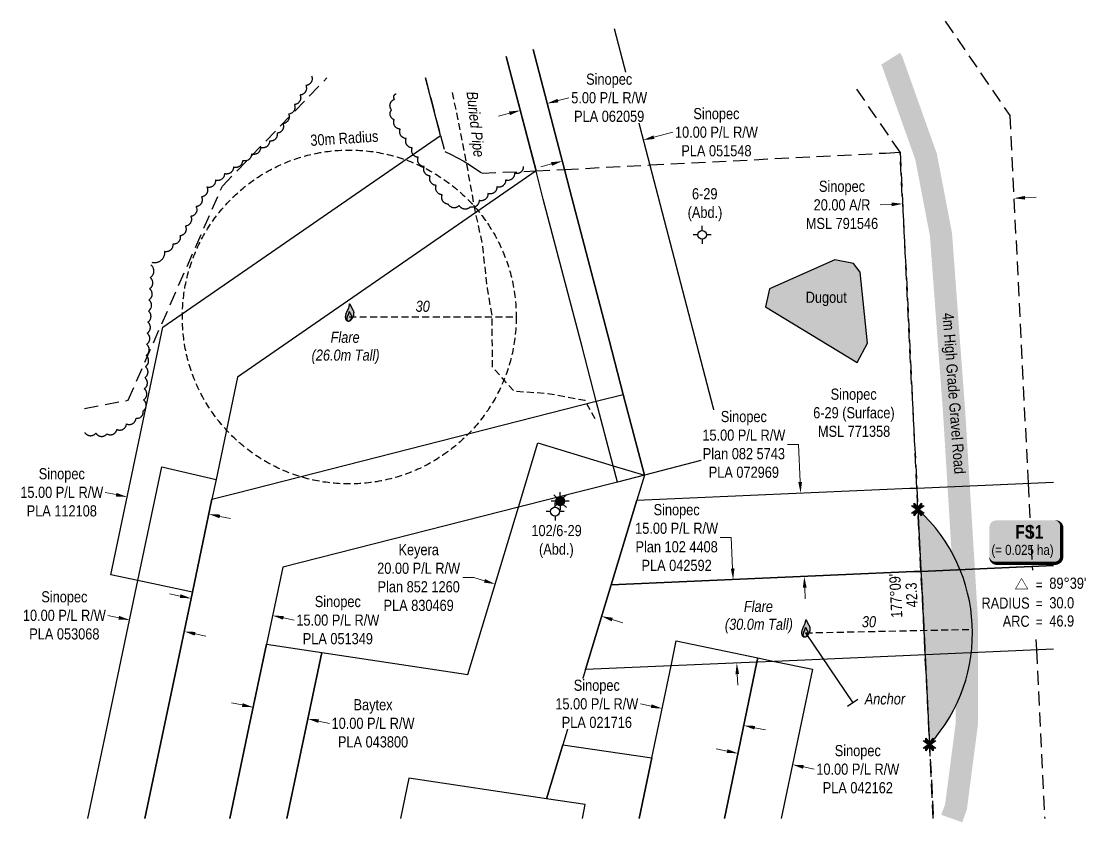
# Model space of a CAD drawing. Extents: x 594582 to 596765, y 5880778 to 5882591.
# Drawn here: x 595809 to 596765, y 5881745 to 5882471 of the extents above; entities that cross this region are included whole.
import ezdxf
from ezdxf.enums import TextEntityAlignment as Align

# ---------------------------------------------------------------- set-up
doc = ezdxf.new("R2010")
doc.units = 0
doc.header["$LTSCALE"] = 5
doc.header["$PDSIZE"] = 5
for name, pattern in [('0', [1, 1, 0]), ('foc-ACCESSROAD', [3.75, 2.5, -1.25]), ('foc-TIELINE', [1.875, 1.25, -0.625]), ('UG_PIPE', [1.875, 1.25, -0.625])]:
    doc.linetypes.add(name, pattern=pattern)
doc.layers.get('Defpoints').update_dxf_attribs({"color": 9})
for name, color, linetype in [('AS-PIPE-UG', 44, 'UG_PIPE'), ('AS-PIPE-UG-T', 44, 'Continuous'), ('AS-ROAD-T', 37, 'Continuous'), ('AS-ROADS', 254, 'Continuous'), ('AS-SYMBOL', 7, 'Continuous'), ('C-AR', 13, 'foc-ACCESSROAD'), ('C-RW', 13, 'Continuous'), ('C-WS', 13, 'foc-ACCESSROAD'), ('C-WS-S', 13, 'Continuous'), ('F-RW', 190, 'Continuous'), ('F-WS-S', 190, 'Continuous'), ('L-BD', 7, 'Continuous'), ('L-MON', 1, 'Continuous'), ('P-BUFFER-PURPLE', 187, 'foc-TIELINE'), ('P-BUFFER-PURPLE-T', 187, 'Continuous'), ('P-TEMP-BLOCKS', 250, 'Continuous'), ('P-WORKAREA', 113, 'Continuous'), ('P-WORKAREA-H', 111, 'Continuous'), ('T-BUSH', 110, '0'), ('T-TIE', 201, 'foc-TIELINE'), ('T-WATER', 160, 'Continuous'), ('T-WATER-H', 133, 'Continuous'), ('T-WATER-T', 170, 'Continuous')]:
    doc.layers.add(name, color=color, linetype=linetype)
for name, color, linetype, lineweight in [('C-AR-T', 13, 'Continuous', 9), ('C-RW-T', 13, 'Continuous', 9), ('F-RW-T', 190, 'Continuous', 9), ('T-TEXT', 48, 'Continuous', 18), ('T-TIE-T', 201, 'Continuous', 18)]:
    doc.layers.add(name, color=color, linetype=linetype, lineweight=lineweight)
doc.styles.add('175L', font='ARIALN.TTF', dxfattribs={"height": 20})
doc.styles.add('80', font='ARIALN.TTF', dxfattribs={"height": 10})
doc.styles.add('80CG', font='ARIALN.TTF', dxfattribs={"height": 10})
doc.styles.add('80L', font='ARIALN.TTF', dxfattribs={"height": 10})
doc.styles.add('BOLD', font='ARIALNB.TTF')
doc.dimstyles.new('Compass 5 000', dxfattribs={"dimscale": 5, "dimtxt": 9, "dimasz": 2, "dimexe": 0.2, "dimexo": 0.0625, "dimgap": 0.5, "dimtad": 0, "dimtih": 1, "dimtoh": 1, "dimzin": 0, "dimdsep": 46, "dimtxsty": '80CG', "dimcen": 0.1, "dimse1": 1, "dimse2": 1, "dimclrd": 256, "dimclrt": 256, "dimaunit": 1, "dimadec": 4, "dimazin": 0, "dimtfac": 0.06, "dimtofl": 0, "dimtmove": 0, "dimatfit": 1, "dimfxl": 0.2, "dimtolj": 1, "dimtzin": 0, "dimlwd": -1, "dimarcsym": 0})

# ---------------------------------------------------------------- blocks, each defined once
blk = doc.blocks.new('FLARE')
h = blk.add_hatch(color=255)
h.dxf.hatch_style = 1
h.paths.add_polyline_path([(0.16, 2.41, 0.114147), (0.13, 2.43), (0.11, 2.44, 0.261551), (0.01, 2.42), (0, 2.41, 0.131268), (-0.03, 2.37), (-0.04, 2.35, 0.041497), (-0.05, 2.33), (-0.05, 2.29, 0.015174), (-0.05, 2.29), (-0.06, 2.24, 0.004376), (-0.06, 2.24), (-0.07, 2.18), (-0.08, 2.11), (-0.09, 2.05), (-0.1, 1.98), (-0.12, 1.91), (-0.14, 1.83), (-0.17, 1.76), (-0.19, 1.68), (-0.22, 1.61), (-0.26, 1.53), (-0.29, 1.46), (-0.32, 1.39), (-0.36, 1.32), (-0.39, 1.25, 0.000505), (-0.39, 1.25), (-0.43, 1.18, 0.002398), (-0.43, 1.18), (-0.46, 1.1, 0.004177), (-0.46, 1.1), (-0.5, 1.03, 0.005735), (-0.5, 1.03), (-0.53, 0.95, 0.006994), (-0.53, 0.95), (-0.56, 0.87, 0.00791), (-0.57, 0.87), (-0.6, 0.78, 0.008323), (-0.6, 0.78), (-0.63, 0.69, 0.008095), (-0.63, 0.68), (-0.66, 0.59, 0.008067), (-0.66, 0.59), (-0.68, 0.49, 0.008387), (-0.68, 0.49), (-0.7, 0.39, 0.009056), (-0.71, 0.38), (-0.72, 0.28, 0.010123), (-0.72, 0.28), (-0.74, 0.18, 0.011689), (-0.74, 0.18), (-0.75, 0.08, 0.013925), (-0.75, 0.08), (-0.75, -0.02, 0.016488), (-0.75, -0.02), (-0.75, -0.11, 0.017255), (-0.75, -0.12), (-0.74, -0.2, 0.01735), (-0.74, -0.2), (-0.73, -0.28, 0.017311), (-0.73, -0.29), (-0.71, -0.36, 0.01715), (-0.71, -0.36), (-0.69, -0.43, 0.016886), (-0.69, -0.44), (-0.66, -0.5, 0.016546), (-0.66, -0.5), (-0.63, -0.56, 0.016164), (-0.63, -0.56), (-0.6, -0.61, 0.016329), (-0.6, -0.62), (-0.57, -0.66, 0.018828), (-0.57, -0.67), (-0.54, -0.71, 0.022087), (-0.53, -0.71), (-0.5, -0.75, 0.025345), (-0.49, -0.76), (-0.46, -0.78, 0.028234), (-0.45, -0.79), (-0.42, -0.82, 0.030298), (-0.41, -0.82), (-0.37, -0.84, 0.031129), (-0.36, -0.85), (-0.32, -0.86, 0.030544), (-0.31, -0.87), (-0.27, -0.88, 0.028465), (-0.26, -0.88), (-0.22, -0.89, 0.025311), (-0.21, -0.89), (-0.16, -0.89, 0.02283), (-0.15, -0.89), (-0.11, -0.89, 0.021226), (-0.1, -0.89), (-0.05, -0.88, 0.020401), (-0.04, -0.88), (0, -0.87, 0.020299), (0.01, -0.87), (0.05, -0.85, 0.020911), (0.06, -0.85), (0.11, -0.83, 0.022277), (0.11, -0.83), (0.15, -0.81, 0.023712), (0.16, -0.8), (0.2, -0.78, 0.022408), (0.21, -0.78), (0.24, -0.75, 0.01993), (0.25, -0.74), (0.28, -0.72, 0.017146), (0.28, -0.71), (0.31, -0.68, 0.014211), (0.32, -0.68), (0.35, -0.64, 0.011221), (0.35, -0.64), (0.37, -0.61, 0.008212), (0.38, -0.61), (0.4, -0.57, 0.005172), (0.4, -0.57), (0.42, -0.54, 0.002523), (0.43, -0.54), (0.45, -0.5, 0.001671), (0.45, -0.5), (0.47, -0.47, 0.001229), (0.47, -0.47), (0.49, -0.44, 0.00075), (0.49, -0.44), (0.51, -0.41, 0.00026), (0.51, -0.41), (0.54, -0.37), (0.56, -0.34), (0.58, -0.3), (0.61, -0.27), (0.63, -0.23, 0.001311), (0.63, -0.23), (0.66, -0.19, 0.003726), (0.66, -0.19), (0.69, -0.15, 0.006065), (0.69, -0.14), (0.72, -0.1, 0.008452), (0.72, -0.1), (0.74, -0.05, 0.010991), (0.75, -0.05), (0.77, 0, 0.013767), (0.77, 0), (0.79, 0.05, 0.016839), (0.8, 0.05), (0.81, 0.1, 0.019104), (0.82, 0.11), (0.83, 0.15, 0.016987), (0.83, 0.16), (0.84, 0.21, 0.013636), (0.84, 0.21), (0.85, 0.26, 0.010244), (0.85, 0.27), (0.86, 0.31, 0.006846), (0.86, 0.32), (0.86, 0.37, 0.003419), (0.86, 0.37), (0.86, 0.41), (0.87, 0.46), (0.87, 0.5), (0.88, 0.54), (0.88, 0.59), (0.89, 0.63, 0.001278), (0.89, 0.63), (0.89, 0.67, 0.004735), (0.89, 0.67), (0.9, 0.71, 0.008354), (0.9, 0.72), (0.9, 0.76, 0.012059), (0.9, 0.76), (0.9, 0.8, 0.015712), (0.9, 0.81), (0.9, 0.85, 0.018457), (0.9, 0.85), (0.9, 0.89, 0.018102), (0.9, 0.9), (0.89, 0.94, 0.016533), (0.89, 0.95), (0.88, 0.99, 0.014576), (0.88, 0.99), (0.87, 1.03, 0.012435), (0.86, 1.04), (0.85, 1.08, 0.010283), (0.85, 1.09), (0.83, 1.13, 0.00824), (0.83, 1.13), (0.81, 1.18, 0.00638), (0.81, 1.18), (0.78, 1.23, 0.004735), (0.78, 1.23), (0.76, 1.29, 0.003388), (0.75, 1.29), (0.73, 1.34, 0.002345), (0.73, 1.34), (0.7, 1.4, 0.001492), (0.7, 1.4), (0.67, 1.46, 0.000746), (0.67, 1.46), (0.63, 1.51), (0.6, 1.57), (0.57, 1.62), (0.55, 1.68), (0.52, 1.73), (0.49, 1.78), (0.47, 1.83), (0.45, 1.87), (0.42, 1.92), (0.4, 1.97), (0.38, 2.02), (0.35, 2.08, 0.000332), (0.35, 2.08), (0.33, 2.13, 0.001849), (0.33, 2.13), (0.3, 2.19, 0.0038), (0.3, 2.19), (0.27, 2.24, 0.006473), (0.27, 2.24), (0.25, 2.29, 0.010865), (0.24, 2.3), (0.22, 2.34, 0.019524), (0.22, 2.34), (0.19, 2.38, 0.041077), (0.18, 2.39)])
at = {"color": 48, "flags": 128}
for points in [[(0.11, -0.72), (0.07, -0.74), (0.03, -0.76), (-0.02, -0.77), (-0.07, -0.78), (-0.11, -0.79), (-0.16, -0.79), (-0.2, -0.79), (-0.25, -0.78), (-0.29, -0.77), (-0.32, -0.76), (-0.36, -0.74), (-0.4, -0.71), (-0.43, -0.68), (-0.46, -0.65), (-0.49, -0.61), (-0.52, -0.56), (-0.54, -0.51), (-0.57, -0.46), (-0.59, -0.4), (-0.61, -0.33), (-0.63, -0.26), (-0.64, -0.19), (-0.65, -0.11), (-0.65, -0.02), (-0.65, 0.07), (-0.64, 0.17), (-0.63, 0.27), (-0.61, 0.36), (-0.58, 0.46), (-0.56, 0.56), (-0.53, 0.66), (-0.5, 0.75), (-0.47, 0.83), (-0.44, 0.91), (-0.41, 0.99), (-0.37, 1.06), (-0.34, 1.13), (-0.3, 1.2), (-0.27, 1.27), (-0.23, 1.34), (-0.2, 1.42), (-0.16, 1.49), (-0.13, 1.57), (-0.1, 1.65), (-0.07, 1.73), (-0.04, 1.8), (-0.02, 1.88), (0, 1.96), (0.01, 2.03), (0.02, 2.1), (0.03, 2.17), (0.04, 2.22), (0.05, 2.27), (0.05, 2.31), (0.06, 2.34), (0.08, 2.35), (0.09, 2.34), (0.11, 2.32), (0.13, 2.29), (0.16, 2.25), (0.18, 2.2), (0.21, 2.14), (0.24, 2.09), (0.26, 2.03), (0.29, 1.98), (0.31, 1.93), (0.33, 1.88), (0.36, 1.83), (0.38, 1.78), (0.41, 1.73), (0.43, 1.68), (0.46, 1.63), (0.49, 1.58), (0.52, 1.52), (0.55, 1.47), (0.58, 1.41), (0.61, 1.35), (0.64, 1.3), (0.67, 1.24), (0.69, 1.19), (0.72, 1.14), (0.74, 1.09), (0.75, 1.05), (0.77, 1), (0.78, 0.96), (0.79, 0.92), (0.8, 0.88), (0.8, 0.84), (0.8, 0.8), (0.8, 0.76), (0.8, 0.72), (0.79, 0.68), (0.79, 0.64), (0.78, 0.6), (0.78, 0.56), (0.77, 0.51), (0.77, 0.47), (0.76, 0.42), (0.76, 0.37), (0.76, 0.33), (0.75, 0.28), (0.74, 0.23), (0.73, 0.18), (0.72, 0.13), (0.7, 0.09), (0.68, 0.04), (0.66, 0), (0.63, -0.05), (0.61, -0.09), (0.58, -0.13), (0.55, -0.17), (0.53, -0.21), (0.5, -0.25), (0.48, -0.28), (0.45, -0.32), (0.43, -0.35), (0.41, -0.38), (0.39, -0.42), (0.37, -0.45), (0.34, -0.48), (0.32, -0.51), (0.3, -0.55), (0.27, -0.58), (0.24, -0.61), (0.21, -0.64), (0.18, -0.67), (0.15, -0.7)], [(0.02, -0.75), (-0.01, -0.76), (-0.03, -0.77), (-0.05, -0.78), (-0.08, -0.78), (-0.11, -0.79), (-0.13, -0.79), (-0.16, -0.79), (-0.18, -0.78), (-0.2, -0.78), (-0.23, -0.77), (-0.25, -0.76), (-0.26, -0.74), (-0.28, -0.73), (-0.3, -0.71), (-0.32, -0.69), (-0.33, -0.66), (-0.35, -0.63), (-0.36, -0.6), (-0.37, -0.57), (-0.39, -0.53), (-0.4, -0.49), (-0.4, -0.45), (-0.41, -0.41), (-0.41, -0.36), (-0.41, -0.31), (-0.4, -0.25), (-0.39, -0.2), (-0.38, -0.14), (-0.37, -0.09), (-0.36, -0.03), (-0.34, 0.02), (-0.32, 0.07), (-0.31, 0.12), (-0.29, 0.16), (-0.27, 0.21), (-0.25, 0.25), (-0.23, 0.29), (-0.21, 0.33), (-0.19, 0.37), (-0.17, 0.41), (-0.15, 0.45), (-0.14, 0.49), (-0.12, 0.53), (-0.1, 0.58), (-0.08, 0.62), (-0.07, 0.66), (-0.06, 0.71), (-0.05, 0.75), (-0.04, 0.79), (-0.03, 0.83), (-0.03, 0.87), (-0.02, 0.9), (-0.02, 0.93), (-0.01, 0.95), (-0.01, 0.96), (0, 0.97), (0.01, 0.96), (0.02, 0.95), (0.03, 0.94), (0.04, 0.91), (0.06, 0.88), (0.07, 0.86), (0.09, 0.82), (0.1, 0.79), (0.12, 0.76), (0.13, 0.74), (0.14, 0.71), (0.16, 0.68), (0.17, 0.65), (0.18, 0.63), (0.2, 0.6), (0.21, 0.57), (0.23, 0.54), (0.25, 0.51), (0.26, 0.47), (0.28, 0.44), (0.3, 0.41), (0.31, 0.38), (0.33, 0.35), (0.34, 0.32), (0.36, 0.29), (0.37, 0.27), (0.38, 0.24), (0.39, 0.22), (0.39, 0.19), (0.4, 0.17), (0.4, 0.15), (0.41, 0.13), (0.41, 0.1), (0.41, 0.08), (0.4, 0.06), (0.4, 0.04), (0.4, 0.01), (0.39, -0.01), (0.39, -0.03), (0.39, -0.06), (0.39, -0.08), (0.38, -0.11), (0.38, -0.14), (0.38, -0.16), (0.38, -0.19), (0.37, -0.22), (0.37, -0.24), (0.36, -0.27), (0.35, -0.3), (0.34, -0.32), (0.32, -0.35), (0.31, -0.37), (0.3, -0.4), (0.28, -0.42), (0.27, -0.44), (0.25, -0.46), (0.24, -0.48), (0.22, -0.5), (0.21, -0.52), (0.2, -0.54), (0.19, -0.56), (0.17, -0.58), (0.16, -0.6), (0.15, -0.61), (0.14, -0.63), (0.12, -0.65), (0.11, -0.67), (0.09, -0.69), (0.08, -0.7), (0.06, -0.72), (0.04, -0.74)]]:
    blk.add_lwpolyline(points, close=True, dxfattribs=at)
blk = doc.blocks.new('*U484')
at = {"color": 72}
blk.add_line((-0.91, -0.62), (0.91, 0.62), dxfattribs=at)
at = {"layer": 'AS-SYMBOL', "color": 72, "flags": 128}
blk.add_lwpolyline([(-8.48, 12.56), (0, 0)], dxfattribs=at)
blk = doc.blocks.new('GABD')
for p, q in [((-0.81, 0), (-1.62, 0)), ((0, 0.81), (0, 1.62)), ((1.62, 0), (0.81, 0)), ((0, -0.81), (0, -1.62))]:
    blk.add_line(p, q)
blk.add_circle((0, 0), 0.8)
blk = doc.blocks.new('GAS')
h = blk.add_hatch(color=255)
h.dxf.hatch_style = 1
edge = h.paths.add_edge_path()
edge.add_arc((0, 0), 0.9, 0, 360)
for p, q in [((-0.81, 0), (-1.62, 0)), ((-0.57, 0.57), (-1.14, 1.14)), ((0, 0.81), (0, 1.62)), ((0.57, 0.57), (1.14, 1.14)), ((1.62, 0), (0.81, 0)), ((-0.57, -0.57), (-1.14, -1.14)), ((0, -0.81), (0, -1.62)), ((1.14, -1.14), (0.57, -0.57))]:
    blk.add_line(p, q)
blk.add_circle((0, 0), 0.8)
blk = doc.blocks.new('TEMP')
h = blk.add_hatch(color=255)
h.dxf.hatch_style = 1
h.paths.add_polyline_path([(0, 0.25), (-0.67, 1.15), (-0.67, 0.67), (-1.15, 0.67), (-0.25, 0), (-1.15, -0.67), (-0.67, -0.67), (-0.67, -1.15), (0, -0.25), (0.67, -1.15), (0.67, -0.67), (1.15, -0.67), (0.25, 0), (1.15, 0.67), (0.67, 0.67), (0.67, 1.15)])
h.paths.add_polyline_path([(0.57, 0.85), (0.57, 0.57), (0.85, 0.57), (0.08, 0), (0.85, -0.57), (0.57, -0.57), (0.57, -0.85), (0, -0.08), (-0.57, -0.85), (-0.57, -0.57), (-0.85, -0.57), (-0.08, 0), (-0.85, 0.57), (-0.57, 0.57), (-0.57, 0.85), (0, 0.08)], flags=16)
h = blk.add_hatch(color=1)
h.dxf.hatch_style = 1
h.paths.add_polyline_path([(0, 0.08), (-0.57, 0.85), (-0.57, 0.57), (-0.85, 0.57), (-0.08, 0), (-0.85, -0.57), (-0.57, -0.57), (-0.57, -0.85), (0, -0.08), (0.57, -0.85), (0.57, -0.57), (0.85, -0.57), (0.08, 0), (0.85, 0.57), (0.57, 0.57), (0.57, 0.85)])
at = {"color": 1}
for p, q in [((-0.08, 0), (0.08, 0)), ((0, 0.08), (0, -0.08))]:
    blk.add_line(p, q, dxfattribs=at)
at = {"color": 255, "flags": 128}
blk.add_lwpolyline([(-0.25, 0), (-1.15, 0.67), (-0.67, 0.67), (-0.67, 1.15), (0, 0.25), (0.67, 1.15), (0.67, 0.67), (1.15, 0.67), (0.25, 0), (1.15, -0.67), (0.67, -0.67), (0.67, -1.15), (0, -0.25), (-0.67, -1.15), (-0.67, -0.67), (-1.15, -0.67)], close=True, dxfattribs=at)
at = {"color": 1, "flags": 128}
blk.add_lwpolyline([(-0.08, 0), (-0.85, 0.57), (-0.57, 0.57), (-0.57, 0.85), (0, 0.08), (0.57, 0.85), (0.57, 0.57), (0.85, 0.57), (0.08, 0), (0.85, -0.57), (0.57, -0.57), (0.57, -0.85), (0, -0.08), (-0.57, -0.85), (-0.57, -0.57), (-0.85, -0.57)], close=True, dxfattribs=at)
blk = doc.blocks.new('*D485')
at = {"layer": 'C-AR-T', "transparency": 16777216}
for p, q in [((596710.15, 5882312.83), (596720.14, 5882313.32)), ((596590.3, 5882306.87), (596580.04, 5882306.36))]:
    blk.add_line(p, q, dxfattribs=at)
for points in [[(596710.06, 5882314.49), (596710.23, 5882311.16), (596700.16, 5882312.33)], [(596590.22, 5882308.53), (596590.38, 5882305.2), (596600.29, 5882307.36)]]:
    blk.add_solid(points, dxfattribs=at)
at = {"layer": 'Defpoints', "color": 0, "transparency": 16777216}
for p in [(596700.16, 5882312.33), (596703.96, 5882235.95), (596604.08, 5882230.98)]:
    blk.add_point(p, dxfattribs=at)
at = {"layer": 'C-AR-T', "transparency": 16777216, "insert": (596545.76, 5882306.36), "char_height": 10, "attachment_point": 5, "style": '80CG'}
blk.add_mtext('\\A1;Sinopec\\P20.00 A/R\\PMSL 791546', dxfattribs=at)
blk = doc.blocks.new('*D486')
at = {"layer": 'C-RW-T', "transparency": 16777216}
for p, q in [((595896.15, 5881935.65), (595886.37, 5881937.7)), ((595964.69, 5881921.23), (595974.48, 5881919.17))]:
    blk.add_line(p, q, dxfattribs=at)
for points in [[(595896.5, 5881937.28), (595895.81, 5881934.01), (595905.94, 5881933.59)], [(595965.04, 5881922.86), (595964.35, 5881919.6), (595954.91, 5881923.29)]]:
    blk.add_solid(points, dxfattribs=at)
at = {"layer": 'Defpoints', "color": 0, "transparency": 16777216}
for p in [(595908.12, 5881943.96), (595905.94, 5881933.59), (595957.09, 5881933.66)]:
    blk.add_point(p, dxfattribs=at)
at = {"layer": 'C-RW-T', "transparency": 16777216, "insert": (595847.28, 5881937.7), "char_height": 10, "attachment_point": 5, "style": '80CG'}
blk.add_mtext('\\A1;Sinopec\\P10.00 P/L R/W\\PPLA 053068', dxfattribs=at)
blk = doc.blocks.new('*D487')
at = {"layer": 'C-RW-T', "transparency": 16777216}
for p, q in [((595951.35, 5881955.08), (595941.57, 5881957.15)), ((596044.04, 5881935.51), (596053.83, 5881933.44))]:
    blk.add_line(p, q, dxfattribs=at)
for points in [[(595951.69, 5881956.72), (595951.01, 5881953.45), (595961.13, 5881953.02)], [(596044.39, 5881937.14), (596043.7, 5881933.88), (596034.26, 5881937.58)]]:
    blk.add_solid(points, dxfattribs=at)
at = {"layer": 'Defpoints', "color": 0, "transparency": 16777216}
for p in [(595964.77, 5881970.24), (596037.9, 5881954.8), (596034.26, 5881937.58)]:
    blk.add_point(p, dxfattribs=at)
at = {"layer": 'C-RW-T', "transparency": 16777216, "insert": (596092.91, 5881933.44), "char_height": 10, "attachment_point": 5, "style": '80CG'}
blk.add_mtext('\\A1;Sinopec\\P15.00 P/L R/W\\PPLA 051349', dxfattribs=at)
blk = doc.blocks.new('*D488')
at = {"layer": 'C-RW-T', "transparency": 16777216}
for p, q in [((596290.67, 5882400.04), (596300.34, 5882402.57)), ((596247.05, 5882388.65), (596237.37, 5882386.12))]:
    blk.add_line(p, q, dxfattribs=at)
for points in [[(596290.25, 5882401.65), (596291.09, 5882398.43), (596280.99, 5882397.51)], [(596246.63, 5882390.26), (596247.47, 5882387.03), (596256.73, 5882391.17)]]:
    blk.add_solid(points, dxfattribs=at)
at = {"layer": 'Defpoints', "color": 0, "transparency": 16777216}
for p in [(596280.99, 5882397.51), (596282.6, 5882391.38), (596258.33, 5882385.04)]:
    blk.add_point(p, dxfattribs=at)
at = {"layer": 'C-RW-T', "transparency": 16777216, "insert": (596336.63, 5882402.57), "char_height": 10, "attachment_point": 5, "style": '80CG', "bg_fill": 3, "box_fill_scale": 1.1, "bg_fill_color": 256, "bg_fill_true_color": 13158600, "bg_fill_transparency": 0}
blk.add_mtext('\\A1;Sinopec\\P5.00 P/L R/W\\PPLA 062059', dxfattribs=at)
blk = doc.blocks.new('*D489')
at = {"layer": 'C-RW-T', "transparency": 16777216}
for p, q in [((596376.88, 5882367.19), (596393.87, 5882371.63)), ((596284.87, 5882343.14), (596275.2, 5882340.61))]:
    blk.add_line(p, q, dxfattribs=at)
for points in [[(596376.46, 5882368.8), (596377.3, 5882365.58), (596367.2, 5882364.66)], [(596284.45, 5882344.75), (596285.29, 5882341.53), (596294.55, 5882345.67)]]:
    blk.add_solid(points, dxfattribs=at)
at = {"layer": 'Defpoints', "color": 0, "transparency": 16777216}
for p in [(596364.5, 5882375.02), (596367.2, 5882364.66), (596291.84, 5882356.03)]:
    blk.add_point(p, dxfattribs=at)
at = {"layer": 'C-RW-T', "transparency": 16777216, "insert": (596432.96, 5882371.63), "char_height": 10, "attachment_point": 5, "style": '80CG'}
blk.add_mtext('\\A1;Sinopec\\P10.00 P/L R/W\\PPLA 051548', dxfattribs=at)
blk = doc.blocks.new('*D490')
at = {"layer": 'Defpoints', "color": 0, "transparency": 16777216}
for p in [(596234.2, 5881965.88), (596231.4, 5881956.62), (596327.05, 5881927.66)]:
    blk.add_point(p, dxfattribs=at)
at = {"layer": 'F-RW-T', "transparency": 16777216}
for p, q in [((596215.06, 5881971.68), (596205.06, 5881971.68)), ((596224.63, 5881968.78), (596215.06, 5881971.68)), ((596339.42, 5881934.02), (596349, 5881931.12))]:
    blk.add_line(p, q, dxfattribs=at)
for points in [[(596225.12, 5881970.37), (596224.15, 5881967.18), (596234.2, 5881965.88)], [(596339.91, 5881935.61), (596338.94, 5881932.42), (596329.85, 5881936.92)]]:
    blk.add_solid(points, dxfattribs=at)
at = {"layer": 'F-RW-T', "transparency": 16777216, "insert": (596165.52, 5881971.68), "char_height": 10, "attachment_point": 5, "style": '80CG'}
blk.add_mtext('\\A1;Keyera\\P20.00 P/L R/W\\PPlan 852 1260\\PPLA 830469', dxfattribs=at)
blk = doc.blocks.new('*D491')
at = {"layer": 'C-RW-T', "transparency": 16777216}
for p, q in [((596374.42, 5881856.2), (596364.63, 5881858.24)), ((596467.32, 5881836.85), (596477.11, 5881834.81))]:
    blk.add_line(p, q, dxfattribs=at)
for points in [[(596374.76, 5881857.83), (596374.08, 5881854.57), (596384.21, 5881854.16)], [(596467.66, 5881838.48), (596466.98, 5881835.22), (596457.53, 5881838.89)]]:
    blk.add_solid(points, dxfattribs=at)
at = {"layer": 'Defpoints', "color": 0, "transparency": 16777216}
for p in [(596389.95, 5881881.71), (596463.27, 5881866.44), (596384.21, 5881854.16)]:
    blk.add_point(p, dxfattribs=at)
at = {"layer": 'C-RW-T', "transparency": 16777216, "insert": (596325.54, 5881858.24), "char_height": 10, "attachment_point": 5, "style": '80CG', "bg_fill": 3, "box_fill_scale": 1.1, "bg_fill_color": 256, "bg_fill_true_color": 13158600, "bg_fill_transparency": 0}
blk.add_mtext('\\A1;Sinopec\\P15.00 P/L R/W\\PPLA 021716', dxfattribs=at)
blk = doc.blocks.new('*D492')
at = {"layer": 'C-RW-T', "transparency": 16777216}
for p, q in [((596442.53, 5881815.87), (596432.74, 5881817.91)), ((596511.07, 5881801.59), (596520.86, 5881799.56))]:
    blk.add_line(p, q, dxfattribs=at)
for points in [[(596442.87, 5881817.5), (596442.19, 5881814.24), (596452.32, 5881813.83)], [(596511.41, 5881803.23), (596510.73, 5881799.96), (596501.28, 5881803.63)]]:
    blk.add_solid(points, dxfattribs=at)
at = {"layer": 'Defpoints', "color": 0, "transparency": 16777216}
for p in [(596456.25, 5881832.7), (596505.21, 5881822.5), (596501.28, 5881803.63)]:
    blk.add_point(p, dxfattribs=at)
at = {"layer": 'C-RW-T', "transparency": 16777216, "insert": (596559.95, 5881799.56), "char_height": 10, "attachment_point": 5, "style": '80CG'}
blk.add_mtext('\\A1;Sinopec\\P10.00 P/L R/W\\PPLA 042162', dxfattribs=at)
blk = doc.blocks.new('*D493')
at = {"layer": 'C-RW-T', "transparency": 16777216}
for p, q in [((595893.84, 5882046.15), (595884.05, 5882048.2)), ((595986.85, 5882026.65), (595996.64, 5882024.6))]:
    blk.add_line(p, q, dxfattribs=at)
for points in [[(595894.18, 5882047.78), (595893.49, 5882044.52), (595903.62, 5882044.1)], [(595987.19, 5882028.28), (595986.51, 5882025.02), (595977.06, 5882028.7)]]:
    blk.add_solid(points, dxfattribs=at)
at = {"layer": 'Defpoints', "color": 0, "transparency": 16777216}
for p in [(595907.83, 5882064.15), (595903.62, 5882044.1), (595981.27, 5882048.75)]:
    blk.add_point(p, dxfattribs=at)
at = {"layer": 'C-RW-T', "transparency": 16777216, "insert": (595844.96, 5882048.2), "char_height": 10, "attachment_point": 5, "style": '80CG'}
blk.add_mtext('\\A1;Sinopec\\P15.00 P/L R/W\\PPLA 112108', dxfattribs=at)
blk = doc.blocks.new('*D494')
at = {"layer": 'Defpoints', "color": 0, "transparency": 16777216}
for p in [(596015.33, 5881847.65), (596065.89, 5881844.87), (596064.3, 5881837.34)]:
    blk.add_point(p, dxfattribs=at)
at = {"layer": 'F-RW-T', "transparency": 16777216}
for p, q in [((596007.13, 5881857.25), (595997.34, 5881859.31)), ((596075.67, 5881842.81), (596085.46, 5881840.75))]:
    blk.add_line(p, q, dxfattribs=at)
for points in [[(596007.47, 5881858.88), (596006.78, 5881855.62), (596016.91, 5881855.19)], [(596076.02, 5881844.44), (596075.33, 5881841.18), (596065.89, 5881844.87)]]:
    blk.add_solid(points, dxfattribs=at)
at = {"layer": 'F-RW-T', "transparency": 16777216, "insert": (596124.54, 5881840.75), "char_height": 10, "attachment_point": 5, "style": '80CG'}
blk.add_mtext('\\A1;Baytex\\P10.00 P/L R/W\\PPLA 043800', dxfattribs=at)
blk = doc.blocks.new('*D495')
at = {"layer": 'C-RW-T', "transparency": 16777216}
for p, q in [((596446.31, 5882007.6), (596436.31, 5882007.6)), ((596447.53, 5881979.85), (596446.31, 5882007.6)), ((596451.69, 5881884.99), (596452.13, 5881875))]:
    blk.add_line(p, q, dxfattribs=at)
for points in [[(596449.19, 5881979.93), (596445.86, 5881979.78), (596447.96, 5881969.86)], [(596453.36, 5881885.06), (596450.03, 5881884.91), (596451.25, 5881894.98)]]:
    blk.add_solid(points, dxfattribs=at)
at = {"layer": 'Defpoints', "color": 0, "transparency": 16777216}
for p in [(596422.54, 5881968.75), (596447.96, 5881969.86), (596425.83, 5881893.86)]:
    blk.add_point(p, dxfattribs=at)
at = {"layer": 'C-RW-T', "transparency": 16777216, "insert": (596397.22, 5882007.6), "char_height": 10, "attachment_point": 5, "style": '80CG'}
blk.add_mtext('\\A1;Sinopec\\P15.00 P/L R/W\\PPlan 102 4408\\PPLA 042592', dxfattribs=at)
blk = doc.blocks.new('*D496')
at = {"layer": 'C-RW-T', "transparency": 16777216}
for p, q in [((596506.68, 5882091.23), (596496.68, 5882091.23)), ((596508.15, 5882057.55), (596506.68, 5882091.23)), ((596512.3, 5881962.67), (596512.73, 5881952.68))]:
    blk.add_line(p, q, dxfattribs=at)
for points in [[(596509.82, 5882057.63), (596506.49, 5882057.48), (596508.59, 5882047.56)], [(596513.96, 5881962.75), (596510.63, 5881962.6), (596511.86, 5881972.66)]]:
    blk.add_solid(points, dxfattribs=at)
at = {"layer": 'Defpoints', "color": 0, "transparency": 16777216}
for p in [(596469.41, 5882045.85), (596508.59, 5882047.56), (596472.68, 5881970.95)]:
    blk.add_point(p, dxfattribs=at)
at = {"layer": 'C-RW-T', "transparency": 16777216, "insert": (596457.59, 5882091.23), "char_height": 10, "attachment_point": 5, "style": '80CG', "bg_fill": 3, "box_fill_scale": 1.1, "bg_fill_color": 256, "bg_fill_true_color": 13158600, "bg_fill_transparency": 0}
blk.add_mtext('\\A1;Sinopec\\P15.00 P/L R/W\\PPlan 082 5743\\PPLA 072969', dxfattribs=at)
blk = doc.blocks.new('*U503')
h = blk.add_hatch(color=111)
edge = h.paths.add_edge_path()
edge.add_line((-26.5, -20), (26.5, -20))
edge.add_arc((26.5, -14), 6, 270, 360)
edge.add_line((32.5, -14), (32.5, 12.5))
edge.add_arc((26.5, 12.5), 6, 0, 90)
edge.add_line((26.5, 18.5), (-26.5, 18.5))
edge.add_arc((-26.5, 12.5), 6, 90, 180)
edge.add_line((-32.5, 12.5), (-32.5, -14))
edge.add_arc((-26.5, -14), 6, 180, 270)
at = {"color": 250, "flags": 128}
blk.add_lwpolyline([(-26.5, -20, 3, 3, 0), (26.5, -20, 3, 3, 0.414214), (32.5, -14, 3, 3, 0), (32.5, 12.5, 3, 0, 0.414214), (26.5, 18.5, 0, 0, 0), (-26.5, 18.5, 0, 0, 0.414214), (-32.5, 12.5, 0, 0, 0), (-32.5, -14, 0, 3, 0.414214)], format="xyseb", close=True, dxfattribs=at)
at = {"flags": 128}
blk.add_lwpolyline([(-14.35, -11.1, 0, 7.5, 0), (0, 0, 0, 0, 0)], format="xyseb", dxfattribs=at)
at = {"color": 250}
for tag, p, height, style in [('TEMP_AREA_W1_001', (-9.21, 2.24), 12, 'BOLD'), ('ENTER_TEXT_001', (-30.66, -12.47), 9, '80')]:
    blk.add_attdef(tag, p, '', height=height, dxfattribs=dict(at, style=style))
blk = doc.blocks.new('curve')
at = {"const_width": 0.1}
blk.add_lwpolyline([(-4.99, 5.39), (-6.08, 3.49), (-3.89, 3.49)], close=True, dxfattribs=at)
at = {"style": '80'}
for p in [(-2.44, 3.36), (-2.44, -0.04), (-2.44, -3.3)]:
    blk.add_text('=', height=1.8, dxfattribs=at).set_placement(p)
for s, p in [('RADIUS', (-3.54, -0.05)), ('ARC', (-3.54, -3.31))]:
    blk.add_text(s, height=2, dxfattribs=at).set_placement(p, align=Align.RIGHT)
for tag, p in [('DELTA', (0, 3.52)), ('CURVE_RADIUS', (0, 0)), ('ARC_LENGTH', (0, -3.26))]:
    blk.add_attdef(tag, p, '', height=2, dxfattribs=at)

msp = doc.modelspace()

# ---------------------------------------------------------------- hatches: boundary and pattern name
at = {"layer": 'P-WORKAREA-H'}
h = msp.add_hatch(color=256, dxfattribs=at)
h.dxf.hatch_style = 1
edge = h.paths.add_edge_path()
edge.add_line((596613.935, 5882032.876), (596624.432, 5881821.738))
edge.add_arc((596512.975, 5881922.026), 149.935, 318.019555, 407.673287)
at = {"layer": 'T-WATER-H'}
h = msp.add_hatch(color=256, dxfattribs=at)
h.dxf.hatch_style = 1
h.paths.add_polyline_path([(596556.024, 5882253.899), (596539.204, 5882257.159), (596480.639, 5882231.154), (596477.169, 5882214.964), (596559.274, 5882164.714), (596568.614, 5882182.254), (596562.214, 5882246.109)])

# ---------------------------------------------------------------- linework, layer by layer
at = {"layer": 'AS-PIPE-UG', "flags": 128}
msp.add_lwpolyline([(596324.179, 5882114.114), (596315.109, 5882130.609), (596280.674, 5882136.929), (596251.249, 5882138.884), (596231.799, 5882160.594), (596231.584, 5882206.494), (596227.274, 5882231.464), (596222.904, 5882270.919), (596216.239, 5882301.799), (596206.639, 5882354.379), (596195.984, 5882407.304)], dxfattribs=at)
at = {"layer": 'AS-ROADS', "const_width": 19.991, "flags": 128}
msp.add_lwpolyline([(596589.388, 5882437.623), (596590.759, 5882435.439), (596621.284, 5882349.629), (596634.624, 5882280.019), (596646.494, 5882119.784), (596657.834, 5881934.659), (596657.814, 5881839.954), (596648.154, 5881765.919), (596644.368, 5881755.245)], dxfattribs=at)
at = {"layer": 'C-AR'}
for points in [[(596638.445, 5882471.283), (596696.46, 5882386.747), (596712.883, 5882056.475), (596716.603, 5881981.622), (596716.761, 5881978.45)], [(596627.739, 5881755.245), (596620.425, 5881902.333), (596616.698, 5881977.274), (596612.978, 5882052.123), (596597.984, 5882353.674), (596556.07, 5882414.761)], [(596719.871, 5881915.925), (596720.331, 5881906.681), (596727.861, 5881755.245)]]:
    msp.add_lwpolyline(points, dxfattribs=at)
at = {"layer": 'C-RW'}
for points in [[(596341.003, 5882464.899), (596373.082, 5882342.173), (596440.822, 5882082.582), (596368.222, 5882063.617), (596349.254, 5882136.22), (596336.501, 5882185.037), (596303.133, 5882312.761), (596296.535, 5882338.063), (596288.158, 5882370.085), (596268.347, 5882445.919)], [(596268.347, 5882445.919), (596288.158, 5882370.085), (596296.547, 5882338.038), (596303.135, 5882312.761), (596336.504, 5882185.037), (596349.257, 5882136.22), (596368.222, 5882063.617), (596344.002, 5882057.45), (596340.168, 5882072.11), (596325.036, 5882130.047), (596312.286, 5882178.839), (596277.388, 5882311.436), (596270.945, 5882336.715), (596244.087, 5882439.581)], [(596244.134, 5882439.593), (596270.953, 5882336.909), (596002.866, 5882151.773), (595983.58, 5882059.781), (595979.861, 5882042.054), (595962.327, 5881958.521), (595913.368, 5881968.919), (595888.946, 5881974.11), (595935.585, 5882196.527), (596185.159, 5882368.58), (596171.561, 5882420.635)], [(595919.553, 5881755.245), (595962.312, 5881958.535), (595979.861, 5882042.054), (596002.533, 5882047.833), (596325.036, 5882130.047), (596349.257, 5882136.22), (596368.222, 5882063.617), (596344.002, 5882057.45), (596255.075, 5882034.803), (596043.409, 5881980.905), (596028.859, 5881912.008), (596013.042, 5881836.934), (595995.854, 5881755.245)], [(595868.354, 5881755.245), (595885.437, 5881836.1), (595899.584, 5881903.372), (595913.37, 5881968.926), (595934.89, 5882071.257), (595983.578, 5882059.781), (595979.861, 5882042.054), (595962.323, 5881958.524), (595919.524, 5881755.245)], [(596735.86, 5881982.46), (596616.698, 5881977.274), (596610.325, 5881976.997), (596338.368, 5881965.05), (596361.414, 5882041.13), (596606.592, 5882051.845), (596612.978, 5882052.123), (596735.86, 5882057.476)], [(596735.86, 5881907.357), (596620.425, 5881902.333), (596614.063, 5881902.056), (596485.145, 5881896.443), (596469.373, 5881895.757), (596392.17, 5881892.394), (596315.364, 5881889.051), (596338.368, 5881965.05), (596610.325, 5881976.997), (596616.698, 5881977.274), (596735.86, 5881982.46)], [(596363.604, 5881755.245), (596374.951, 5881809.704), (596392.17, 5881892.394), (596396.834, 5881914.789), (596470.162, 5881899.556), (596469.373, 5881895.757), (596440.121, 5881755.245)], [(596440.121, 5881755.245), (596469.373, 5881895.757), (596470.162, 5881899.556), (596485.145, 5881896.443), (596519.141, 5881889.378), (596491.205, 5881755.245)]]:
    msp.add_lwpolyline(points, dxfattribs=at)
at = {"layer": 'C-WS'}
for points in [[(595865.421, 5882123.597), (595904.583, 5882130.969), (595989.173, 5882323.17), (596083.153, 5882420.635)], [(596171.561, 5882420.635), (596185.159, 5882368.58), (596188.876, 5882354.357), (596194.755, 5882351.63), (596200.531, 5882348.69), (596206.189, 5882345.536), (596211.731, 5882342.174), (596222.418, 5882334.848), (596270.92, 5882336.995), (596296.541, 5882338.21), (596373.168, 5882342.231), (596584.774, 5882352.988), (596597.984, 5882353.674), (596612.978, 5882052.123), (596616.698, 5881977.274), (596620.425, 5881902.333), (596627.739, 5881755.245)]]:
    msp.add_lwpolyline(points, dxfattribs=at)
at = {"layer": 'F-RW'}
for points in [[(596047.011, 5881755.245), (596078.45, 5881904.53), (596209.649, 5881884.786), (596255.075, 5882034.803), (596272.566, 5882092.576), (596340.168, 5882072.11), (596368.222, 5882063.617), (596361.414, 5882041.13), (596338.368, 5881965.05), (596315.364, 5881889.051), (596294.898, 5881821.448), (596280.255, 5881773.089), (596156.827, 5881791.655), (596149.16, 5881755.245)], [(595995.873, 5881755.245), (596013.066, 5881836.92), (596028.879, 5881911.998), (596078.45, 5881904.53), (596047.015, 5881755.245)], [(596312.573, 5881755.245), (596315.207, 5881767.953), (596280.255, 5881773.089), (596294.898, 5881821.448), (596374.951, 5881809.704), (596363.604, 5881755.245)]]:
    msp.add_lwpolyline(points, dxfattribs=at)
at = {"layer": 'P-BUFFER-PURPLE'}
msp.add_circle((596103.175, 5882205.716), 149.935, dxfattribs=at)
at = {"layer": 'P-WORKAREA'}
msp.add_lwpolyline([(596613.935, 5882032.876), (596624.432, 5881821.738, 0.4124446)], format="xyb", close=True, dxfattribs=at)
at = {"layer": 'T-BUSH', "flags": 128}
for points in [[(596069.343, 5882422.183, -0.5205671), (596064.182, 5882413.623, -0.5205671), (596059.02, 5882405.063, -0.5205671), (596053.859, 5882396.503, -0.5205671), (596048.698, 5882387.943, -0.5205671), (596043.537, 5882379.383, -0.5205671), (596038.376, 5882370.822, -0.5205671), (596031.553, 5882363.789, -0.5205671), (596023.461, 5882357.921, -0.5205671), (596015.368, 5882352.054, -0.5205671), (596007.276, 5882346.187, -0.5205671), (595999.183, 5882340.32, -0.5205671), (595991.091, 5882334.453, -0.5205671), (595982.998, 5882328.585, -0.5205671), (595975.335, 5882322.311, -0.5205671), (595970.495, 5882313.564, -0.5205671), (595965.656, 5882304.818, -0.5205671), (595960.816, 5882296.072, -0.5205671), (595955.977, 5882287.326, -0.5205671), (595951.137, 5882278.58, -0.5205671), (595944.685, 5882271.126, -0.5205671), (595937.209, 5882264.49, -0.5205671), (595926.058, 5882254.592, -0.5205671)], [(596259.52, 5882340.82, -0.5205671), (596251.586, 5882334.74, -0.5205671), (596243.652, 5882328.66, -0.5205671), (596235.718, 5882322.58, -0.5205671), (596227.784, 5882316.5, -0.5205671), (596219.85, 5882310.42, -0.5205671), (596211.852, 5882304.575, -0.5205671), (596201.927, 5882305.76, -0.5205671), (596192.064, 5882307.044, -0.5205671), (596186.678, 5882315.465, -0.5205671), (596181.293, 5882323.886, -0.5205671), (596175.908, 5882332.307, -0.5205671), (596170.523, 5882340.728, -0.5205671), (596165.138, 5882349.149, -0.5205671), (596159.752, 5882357.57, -0.5205671), (596154.367, 5882365.991, -0.5205671), (596148.982, 5882374.412, -0.5205671), (596143.597, 5882382.833, -0.5205671), (596141.138, 5882391.688, -0.5205671), (596143.843, 5882401.311, -0.5205671), (596145.206, 5882406.158, -0.5205671)], [(595865.61, 5882102.031, 0.5205671), (595875.586, 5882101.402, 0.5205671), (595885.562, 5882100.772, 0.5205671), (595894.456, 5882104.709, 0.5205671), (595903.089, 5882109.748, 0.5205671), (595911.721, 5882114.786, 0.5205671), (595917.95, 5882121.292, 0.5205671), (595918.485, 5882131.274, 0.5205671), (595919.02, 5882141.255, 0.5205671), (595919.556, 5882151.237, 0.5205671), (595920.091, 5882161.218, 0.5205671), (595920.626, 5882171.199, 0.5205671), (595921.161, 5882181.181, 0.5205671), (595921.696, 5882191.162, 0.5205671), (595922.231, 5882201.143, 0.5205671), (595922.767, 5882211.125, 0.5205671), (595923.302, 5882221.106, 0.5205671), (595923.837, 5882231.087, 0.5205671), (595924.372, 5882241.069, 0.5205671), (595924.99, 5882252.59, 0.5205671)]]:
    msp.add_lwpolyline(points, format="xyb", dxfattribs=at)
at = {"layer": 'T-TIE', "flags": 128}
for points in [[(596103.175, 5882205.716), (596253.11, 5882205.716)], [(596512.975, 5881922.026), (596662.876, 5881925.21)]]:
    msp.add_lwpolyline(points, dxfattribs=at)
at = {"layer": 'T-WATER', "flags": 128}
msp.add_lwpolyline([(596556.024, 5882253.899), (596539.204, 5882257.159), (596480.639, 5882231.154), (596477.169, 5882214.964), (596559.274, 5882164.714), (596568.614, 5882182.254), (596562.214, 5882246.109)], close=True, dxfattribs=at)

# ---------------------------------------------------------------- block references
at = {"layer": 'AS-SYMBOL', "xscale": 4.9978376, "yscale": 4.9978376, "zscale": 4.9978376}
for name, p in [('FLARE', (596103.175, 5882205.716)), ('FLARE', (596512.975, 5881922.026)), ('*U484', (596555.364, 5881859.254))]:
    msp.add_blockref(name, p, dxfattribs=at)
at = {"layer": 'C-WS-S', "xscale": 4.9978376, "yscale": 4.9978376, "zscale": 4.9978376}
msp.add_blockref('GAS', (596292.604, 5882040.314), dxfattribs=at)
at = {"layer": 'F-WS-S', "xscale": 4.9978376, "yscale": 4.9978376, "zscale": 4.9978376}
for p in [(596420.144, 5882279.49), (596288.047, 5882030.946)]:
    msp.add_blockref('GABD', p, dxfattribs=at)
at = {"layer": 'L-MON', "xscale": 4.9978376, "yscale": 4.9978376, "zscale": 4.9978376}
for p in [(596613.935, 5882032.876), (596624.432, 5881821.738)]:
    msp.add_blockref('TEMP', p, dxfattribs=at)
at = {"layer": 'P-TEMP-BLOCKS', "xscale": 0.99956752, "yscale": 0.99956752, "zscale": 0.99956752}
msp.add_blockref('*U503', (596710.609, 5882004.538), dxfattribs=at).add_auto_attribs({'TEMP_AREA_W1_001': 'FS1', 'ENTER_TEXT_001': '(= 0.025 ha)'})
at = {"layer": 'P-WORKAREA', "xscale": 4.9978376, "yscale": 4.9978376, "zscale": 4.9978376}
msp.add_blockref('curve', (596731.988, 5881944.04), dxfattribs=at).add_auto_attribs({'DELTA': "89%%d39'", 'CURVE_RADIUS': '30.0', 'ARC_LENGTH': '46.9'})

# ---------------------------------------------------------------- texts
at = {"layer": 'AS-PIPE-UG-T', "insert": (596221.664, 5882379.389), "char_height": 9.99568, "width": 68.15519, "attachment_point": 2, "rotation": 276.320268, "style": '80'}
msp.add_mtext('{\\fArial Narrow|b0|i1|c0|p34;Buried Pipe}', dxfattribs=at)
at = {"layer": 'AS-ROAD-T', "insert": (596644.798, 5882136.981), "char_height": 9.99568, "width": 144.37587, "attachment_point": 5, "rotation": 274.236658, "style": '80'}
msp.add_mtext('4m High Grade Gravel Road', dxfattribs=at)
at = {"layer": 'C-AR-T', "insert": (596519.591, 5882141.394), "char_height": 9.99568, "attachment_point": 1, "style": '80L'}
msp.add_mtext_dynamic_manual_height_columns('\\pi15.951;Sinopec\\P\\pi0.28594;6-29 (Surface)\\P\\pi4.544;MSL 771358', width=72.6553, gutter_width=50.022, heights=[0], dxfattribs=at)
at = {"layer": 'F-WS-S', "char_height": 9.99568, "attachment_point": 1, "style": '80L'}
for s, width, insert in [('\\pi-3.5036;6-29\\P\\pi-7.4071;(Abd.)', 14.98196, (596414.518, 5882321.389)), ('\\pi0.68301;102/6-29\\P\\pi7.515;(Abd.)', 44.82607, (596266.097, 5882018.914))]:
    msp.add_mtext_dynamic_manual_height_columns(s, width=width, gutter_width=50.022, heights=[0], dxfattribs=dict(at, insert=insert))
at = {"layer": 'L-BD', "style": '80L'}
for s, p in [("177°09'", (596594.02, 5881955.33)), ('42.3', (596608.247, 5881956.038))]:
    msp.add_text(s, height=9.9957, rotation=92.8464, dxfattribs=at).set_placement(p, align=Align.MIDDLE)
at = {"layer": 'P-BUFFER-PURPLE-T', "insert": (596067.643, 5882369.299), "char_height": 9.99568, "attachment_point": 1, "rotation": 3.653712, "style": '80L'}
msp.add_mtext_dynamic_manual_height_columns('\\pi0.29154;30m Radius', width=60.78213, gutter_width=50.022, heights=[0], dxfattribs=at)
at = {"layer": 'T-TEXT', "insert": (596063.957, 5882192.513), "char_height": 9.9981, "width": 70.16945, "attachment_point": 1, "line_spacing_factor": 0.961801, "style": '175L'}
msp.add_mtext('\\pi22.458;{\\fArial Narrow|b0|i1|c0|p34;Flare\\P\\pi5.3496;(26.0m Tall)}', dxfattribs=at)
at = {"layer": 'T-TEXT', "insert": (596566.531, 5881867.738), "char_height": 9.99568, "attachment_point": 1, "style": '80L'}
msp.add_mtext_dynamic_manual_height_columns('\\pi-0.35354;{\\fArial Narrow|b0|i1|c0|p34;Anchor}', width=36.56875, gutter_width=50.022, heights=[0], dxfattribs=at)
at = {"layer": 'T-TIE-T', "char_height": 9.99568, "width": 12.94569, "attachment_point": 1, "rotation": 359.622977, "line_spacing_factor": 0.961801, "style": '175L'}
for insert in [(596162.429, 5882220.367), (596563.266, 5881937.103)]:
    msp.add_mtext('\\pi0.36362;{\\fArial Narrow|b0|i1|c0|p34;30}', dxfattribs=dict(at, insert=insert))
at = {"layer": 'T-WATER-T', "insert": (596513.163, 5882228.438), "char_height": 9.9957, "attachment_point": 1, "style": '80L'}
msp.add_mtext_dynamic_manual_height_columns('Dugout', width=24.49468, gutter_width=50.022, heights=[0], dxfattribs=at)

# ---------------------------------------------------------------- dimensions: what is measured, and where the dimension line sits
at = {"layer": 'C-AR-T'}
dim = msp.add_linear_dim(base=(596700.16, 5882312.33), p1=(596604.085, 5882230.982), p2=(596703.958, 5882235.948), angle=2.846765, text='Sinopec\\P20.00 A/R\\PMSL 791546', dimstyle='Compass 5 000', dxfattribs=at)
dim.commit()
dim.dimension.update_dxf_attribs({"geometry": '*D485', "text_midpoint": (596545.757, 5882306.357), "dimtype": 161})
at = {"layer": 'C-RW-T'}
for base, p1, p2, angle, text, picture, middle in [((595903.622, 5882044.099), (595981.267, 5882048.754), (595907.827, 5882064.153), 168.157249, 'Sinopec\\P15.00 P/L R/W\\PPLA 112108', '*D493', (595844.962, 5882048.204)), ((595905.938, 5881933.587), (595957.088, 5881933.662), (595908.12, 5881943.96), 168.123466, 'Sinopec\\P10.00 P/L R/W\\PPLA 053068', '*D486', (595847.281, 5881937.703)), ((596034.259, 5881937.576), (595964.771, 5881970.239), (596037.896, 5881954.797), 348.075633, 'Sinopec\\P15.00 P/L R/W\\PPLA 051349', '*D487', (596092.913, 5881933.444))]:
    dim = msp.add_linear_dim(base=base, p1=p1, p2=p2, angle=angle, text=text, dimstyle='Compass 5 000', dxfattribs=at)
    dim.commit()
    dim.dimension.update_dxf_attribs({"geometry": picture, "text_midpoint": middle, "dimtype": 161})
at = {"layer": 'F-RW-T'}
dim = msp.add_linear_dim(base=(596065.888, 5881844.873), p1=(596015.327, 5881847.654), p2=(596064.302, 5881837.341), angle=348.109114, text='Baytex\\P10.00 P/L R/W\\PPLA 043800', dimstyle='Compass 5 000', dxfattribs=at)
dim.commit()
dim.dimension.update_dxf_attribs({"geometry": '*D494', "text_midpoint": (596124.545, 5881840.752), "dimtype": 161})

# ---------------------------------------------------------------- next in the draw order: dimensions: what is measured, and where the dimension line sits
at = {"layer": 'C-RW-T'}
for base, p1, p2, angle, text, picture, middle in [((596280.992, 5882397.513), (596258.328, 5882385.037), (596282.596, 5882391.377), 14.640963, 'Sinopec\\P5.00 P/L R/W\\PPLA 062059', '*D488', (596336.629, 5882402.568)), ((596384.208, 5881854.16), (596463.27, 5881866.441), (596389.945, 5881881.71), 168.236936, 'Sinopec\\P15.00 P/L R/W\\PPLA 021716', '*D491', (596325.542, 5881858.237))]:
    dim = msp.add_linear_dim(base=base, p1=p1, p2=p2, angle=angle, text=text, dimstyle='Compass 5 000', override={"dimtfill": 1}, dxfattribs=at)
    dim.commit()
    dim.dimension.update_dxf_attribs({"geometry": picture, "text_midpoint": middle, "dimtype": 161})

# ---------------------------------------------------------------- next in the draw order: dimensions: what is measured, and where the dimension line sits
for base, p1, p2, angle, text, picture, middle in [((596367.204, 5882364.661), (596291.837, 5882356.032), (596364.496, 5882375.024), 14.648608, 'Sinopec\\P10.00 P/L R/W\\PPLA 051548', '*D489', (596432.96, 5882371.632)), ((596447.964, 5881969.865), (596425.833, 5881893.86), (596422.543, 5881968.748), 92.515386, 'Sinopec\\P15.00 P/L R/W\\PPlan 102 4408\\PPLA 042592', '*D495', (596397.22, 5882007.597)), ((596501.283, 5881803.634), (596456.245, 5881832.698), (596505.212, 5881822.5), 348.235234, 'Sinopec\\P10.00 P/L R/W\\PPLA 042162', '*D492', (596559.949, 5881799.556))]:
    dim = msp.add_linear_dim(base=base, p1=p1, p2=p2, angle=angle, text=text, dimstyle='Compass 5 000', dxfattribs=at)
    dim.commit()
    dim.dimension.update_dxf_attribs({"geometry": picture, "text_midpoint": middle, "dimtype": 161})
at = {"layer": 'F-RW-T'}
dim = msp.add_linear_dim(base=(596234.205, 5881965.879), p1=(596327.051, 5881927.662), p2=(596231.403, 5881956.625), angle=163.153404, text='Keyera\\P20.00 P/L R/W\\PPlan 852 1260\\PPLA 830469', dimstyle='Compass 5 000', dxfattribs=at)
dim.commit()
dim.dimension.update_dxf_attribs({"geometry": '*D490', "text_midpoint": (596165.523, 5881971.675), "dimtype": 161})

# ---------------------------------------------------------------- next in the draw order: dimensions: what is measured, and where the dimension line sits
at = {"layer": 'C-RW-T'}
dim = msp.add_linear_dim(base=(596508.587, 5882047.562), p1=(596472.681, 5881970.95), p2=(596469.408, 5882045.85), angle=92.502486, text='Sinopec\\P15.00 P/L R/W\\PPlan 082 5743\\PPLA 072969', dimstyle='Compass 5 000', override={"dimtfill": 1}, dxfattribs=at)
dim.commit()
dim.dimension.update_dxf_attribs({"geometry": '*D496', "text_midpoint": (596457.593, 5882091.231), "dimtype": 161})

# ---------------------------------------------------------------- next in the draw order: texts
at = {"layer": 'T-TEXT', "insert": (596435.184, 5881950.79), "char_height": 9.9981, "width": 70.16945, "attachment_point": 1, "line_spacing_factor": 0.961801, "style": '175L'}
msp.add_mtext('\\pi22.458;{\\fArial Narrow|b0|i1|c0|p34;Flare\\P\\pi5.3496;(30.0m Tall)}', dxfattribs=at)

doc.saveas('drawing.dxf')
